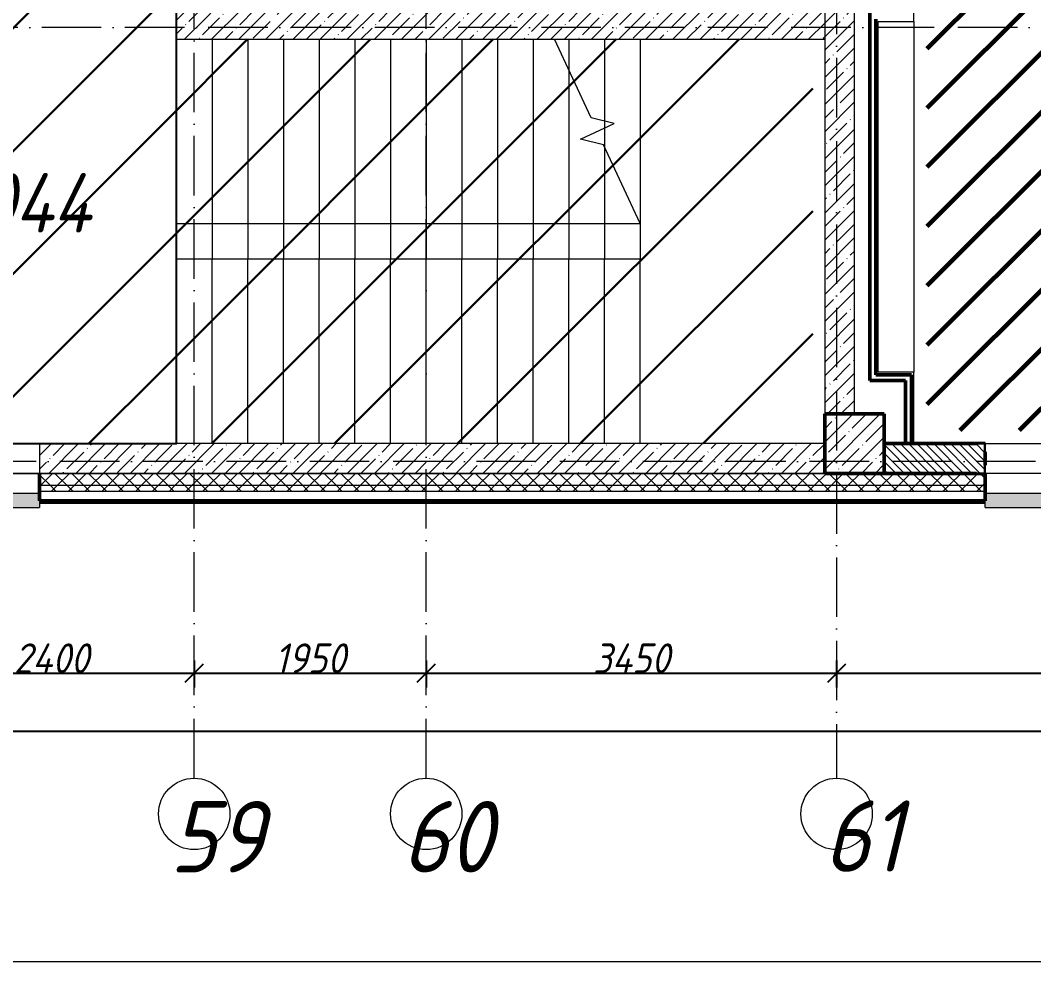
# Model space of a CAD drawing. Header units: millimetres. Extents: x -606178 to 312196, y -19338 to 632709.
# Drawn here: x -182663 to -174144, y 445769 to 453685 of the extents above; entities that cross this region are included whole.
import ezdxf

# ---------------------------------------------------------------- set-up
doc = ezdxf.new("R2010")
doc.units = ezdxf.units.MM
doc.linetypes.add('50_200_ШТРИХ_1Т_ш5_п1_п1_', pattern=[700, 500, -100, 0, -100])
for name, color, linetype, lineweight in [('4) ЛЕстницы', 5, 'Continuous', 30), ('6.4.1) Окр пт с инж. ПТ2.16', 3, 'Continuous', 60), ('A-____-____-DIMS', 7, 'Continuous', 9), ('A-FLOR-____-OTLN', 7, 'Continuous', 9), ('A-GENM-____-MCUT', 7, 'Continuous', 25), ('A-GENM-____-OTLN-1', 7, 'Continuous', 25), ('A-GLAZ-____-OTLN', 7, 'Continuous', 9), ('A-WALL-____-MCUT-1', 7, 'Continuous', 9), ('A-WALL-____-MCUT-2', 7, 'Continuous', 50), ('A-WALL-____-MCUT-3', 7, 'Continuous', 9), ('A-WALL-____-OTLN', 7, 'Continuous', 9), ('A-WALL-____-PATT-1', 7, 'Continuous', 9), ('A-WALL-FNSH-MCUT-1', 7, 'Continuous', 9), ('I-WALL-____-OTLN', 7, 'Continuous', 9), ('S-COLS-____-MCUT', 7, 'Continuous', 50), ('S-COLS-____-OTLN', 7, 'Continuous', 9), ('S-GRID-____-IDEN', 7, 'Continuous', 9), ('S-GRID-____-OTLN-1', 7, '50_200_ШТРИХ_1Т_ш5_п1_п1_', 9), ('S-STRS-____-MBND', 7, 'Continuous', 9), ('S-STRS-____-OTLN-1', 7, 'Continuous', 9), ('Марки помещений', 7, 'Continuous', 9)]:
    doc.layers.add(name, color=color, linetype=linetype, lineweight=lineweight)
doc.layers.add('A-GLAZ-____-OTLN-1', color=7, linetype='Continuous', lineweight=9, true_color=0xc0c0c0)
doc.styles.add('ISOCPEUR_I', font='isocpeui.ttf', dxfattribs={"width": 0.9, "height": 2.5})
doc.styles.add('ISOCPEUR_I_3', font='isocpeui.ttf', dxfattribs={"width": 0.85, "height": 2.2})
doc.styles.add('ISOCPEUR_I_9', font='isocpeui.ttf', dxfattribs={"width": 0.9, "height": 250})
doc.dimstyles.new('ISO-2_5_0_9К_БОЛЬШОЙ_ОСИ', dxfattribs={"dimscale": 304.8, "dimtxt": 248.995294, "dimasz": 0.492126, "dimexe": 0.393701, "dimexo": 0, "dimgap": 0, "dimtad": 1, "dimdec": 0, "dimzin": 0, "dimdsep": 46, "dimtxsty": 'ISOCPEUR_I_9', "dimblk1": 'OBLIQUE', "dimblk2": 'OBLIQUE', "dimsah": 1, "dimcen": 0.09, "dimdle": 0.393701, "dimazin": 0, "dimtfac": 1, "dimtdec": 4, "dimtix": 1, "dimtmove": 0, "dimatfit": 3, "dimfxl": 1, "dimtvp": 1, "dimtolj": 1, "dimtzin": 0, "dimarcsym": 2})
pattern_1 = [(45, (-264901.3, 451794.26), (-114.04925, 114.04925), []), (45, (-264787.25, 451794.26), (-114.04925, 114.04925), [201.612, -40.322, 3.353, -36.97])]
pattern_2 = [(45, (-264901.3, 451794.26), (-70.71068, 70.71068), []), (135, (-264901.3, 451794.26), (-70.71068, -70.71068), [])]
pattern_3 = [(45, (-308161, 388080.6), (-516.3647, 516.3647), [])]

# ---------------------------------------------------------------- blocks, each defined once
blk = doc.blocks.new('BSC_Колонна _Прямоугольная - 500х500-V136-АР1_План отверстий 2 этажа в осях 1-64_А-ГГ')
at = {"layer": 'S-COLS-____-OTLN'}
h = blk.add_hatch(dxfattribs=at)
h.set_pattern_fill('FP_166', color=256, style=0, pattern_type=2)
h.set_pattern_definition([(45, (-89250, 1668.96), (-114.04925, 114.04925), []), (45, (-89135.95, 1668.96), (-114.04925, 114.04925), [201.613, -40.323, 3.353, -36.97])])
h.paths.add_polyline_path([(-250, -250), (250, -250), (250, 250), (-250, 250)], flags=0)
at = {"layer": 'S-COLS-____-MCUT'}
for p, q in [((250, 250), (-250, 250)), ((-250, 250), (-250, -250)), ((250, -250), (250, 250)), ((-250, -250), (250, -250))]:
    blk.add_line(p, q, dxfattribs=at)
blk = doc.blocks.new('Фахверк_СКБ_Уголок - 250_2700-27497298-АР1_План отверстий 2 этажа в осях 1-64_А-ГГ')
at = {"layer": 'A-GENM-____-MCUT'}
for p, q in [((200, 181), (125, 181)), ((125, 181), (125, 106)), ((131, 106), (131, 175)), ((131, 175), (200, 175)), ((200, 175), (200, 181)), ((125, 106), (131, 106)), ((131, -6), (125, -6)), ((125, -6), (125, -81)), ((125, -81), (200, -81)), ((131, -75), (131, -6)), ((200, -75), (131, -75)), ((200, -81), (200, -75))]:
    blk.add_line(p, q, dxfattribs=at)
blk = doc.blocks.new('Отлив_СКБ - Отлив витража_120_НВФ-31885283-АР1_План отверстий 2 этажа в осях 1-64_А-ГГ')
at = {"layer": 'A-GLAZ-____-OTLN-1'}
for points in [[(0, -2), (1000, -2), (1000, 0), (0, 0)], [(0, -120), (1000, -120), (1000, -2), (0, -2), (0, -85.5)]]:
    blk.add_hatch(color=256, dxfattribs=at).paths.add_polyline_path(points, flags=0)
at = {"layer": 'A-GLAZ-____-OTLN'}
for p, q in [((0, 0), (1000, 0)), ((1000, -2), (0, -2)), ((0, -120), (0, -83)), ((1000, -83), (1000, -120)), ((0, -120), (1000, -120))]:
    blk.add_line(p, q, dxfattribs=at)
blk = doc.blocks.new('Отлив_СКБ - Отлив витража_120_НВФ-V194-АР1_План отверстий 2 этажа в осях 1-64_А-ГГ')
at = {"layer": 'A-GLAZ-____-OTLN-1'}
for points in [[(1800, -2), (1800, 0), (0, 0), (0, -2), (1544.5, -2)], [(1544.5, -120), (1800, -120), (1800, -2), (0, -2), (0, -120)]]:
    blk.add_hatch(color=256, dxfattribs=at).paths.add_polyline_path(points, flags=0)
at = {"layer": 'A-GLAZ-____-OTLN'}
for p, q in [((0, 0), (1800, 0)), ((1800, -2), (0, -2)), ((0, -120), (0, -83)), ((1800, -83), (1800, -120)), ((0, -120), (1800, -120))]:
    blk.add_line(p, q, dxfattribs=at)
blk = doc.blocks.new('Ось сетки - Круг_Ø6_00__ISO-2_5_0_9K_-25732049-АР1_План отверстий 1 этажа в осях 1-64_А-ГГ')
at = {"layer": 'S-GRID-____-IDEN'}
blk.add_circle((0, 0), 3, dxfattribs=at)
blk = doc.blocks.new('_Oblique')
at = {"color": 0, "linetype": 'ByBlock', "lineweight": -2}
blk.add_line((-0.5, -0.5), (0.5, 0.5), dxfattribs=at)
blk = doc.blocks.new('*D4652')
at = {"layer": 'A-____-____-DIMS', "color": 0, "lineweight": -2, "transparency": 16777216}
for p, q in [((-183601.3, 448301.8), (-183601.3, 448075.7)), ((-181201.3, 448301.8), (-181201.3, 448075.7)), ((-183721.3, 448195.7), (-181081.3, 448195.7))]:
    blk.add_line(p, q, dxfattribs=at)
at = {"layer": 'Defpoints', "color": 0, "transparency": 16777216}
for p in [(-183601.3, 448301.8), (-181201.3, 448301.8), (-181201.3, 448195.7)]:
    blk.add_point(p, dxfattribs=at)
at = {"layer": 'A-____-____-DIMS', "color": 0, "lineweight": -2, "transparency": 16777216, "xscale": 150, "yscale": 150, "zscale": 150, "rotation": 180}
blk.add_blockref('_Oblique', (-183601.3, 448195.7), dxfattribs=at)
at = {"layer": 'A-____-____-DIMS', "color": 0, "lineweight": -2, "transparency": 16777216, "xscale": 150, "yscale": 150, "zscale": 150}
blk.add_blockref('_Oblique', (-181201.3, 448195.7), dxfattribs=at)
at = {"layer": 'A-____-____-DIMS', "color": 0, "transparency": 16777216, "insert": (-182401.3, 448320.7), "char_height": 250, "width": 781.462, "attachment_point": 5, "style": 'ISOCPEUR_I_9'}
blk.add_mtext('\\A1;2400', dxfattribs=at)
blk = doc.blocks.new('*D4653')
at = {"layer": 'A-____-____-DIMS', "color": 0, "lineweight": -2, "transparency": 16777216}
for p, q in [((-181201.3, 448301.8), (-181201.3, 448075.7)), ((-179251.3, 448301.8), (-179251.3, 448075.7)), ((-181321.3, 448195.7), (-179131.3, 448195.7))]:
    blk.add_line(p, q, dxfattribs=at)
at = {"layer": 'Defpoints', "color": 0, "transparency": 16777216}
for p in [(-181201.3, 448301.8), (-179251.3, 448301.8), (-179251.3, 448195.7)]:
    blk.add_point(p, dxfattribs=at)
at = {"layer": 'A-____-____-DIMS', "color": 0, "lineweight": -2, "transparency": 16777216, "xscale": 150, "yscale": 150, "zscale": 150, "rotation": 180}
blk.add_blockref('_Oblique', (-181201.3, 448195.7), dxfattribs=at)
at = {"layer": 'A-____-____-DIMS', "color": 0, "lineweight": -2, "transparency": 16777216, "xscale": 150, "yscale": 150, "zscale": 150}
blk.add_blockref('_Oblique', (-179251.3, 448195.7), dxfattribs=at)
at = {"layer": 'A-____-____-DIMS', "color": 0, "transparency": 16777216, "insert": (-180226.3, 448320.7), "char_height": 250, "width": 701.018, "attachment_point": 5, "style": 'ISOCPEUR_I_9'}
blk.add_mtext('\\A1;1950', dxfattribs=at)
blk = doc.blocks.new('*D4654')
at = {"layer": 'A-____-____-DIMS', "color": 0, "lineweight": -2, "transparency": 16777216}
for p, q in [((-179251.3, 448301.8), (-179251.3, 448075.7)), ((-175801.3, 448301.8), (-175801.3, 448075.7)), ((-179371.3, 448195.7), (-175681.3, 448195.7))]:
    blk.add_line(p, q, dxfattribs=at)
at = {"layer": 'Defpoints', "color": 0, "transparency": 16777216}
for p in [(-179251.3, 448301.8), (-175801.3, 448301.8), (-175801.3, 448195.7)]:
    blk.add_point(p, dxfattribs=at)
at = {"layer": 'A-____-____-DIMS', "color": 0, "lineweight": -2, "transparency": 16777216, "xscale": 150, "yscale": 150, "zscale": 150, "rotation": 180}
blk.add_blockref('_Oblique', (-179251.3, 448195.7), dxfattribs=at)
at = {"layer": 'A-____-____-DIMS', "color": 0, "lineweight": -2, "transparency": 16777216, "xscale": 150, "yscale": 150, "zscale": 150}
blk.add_blockref('_Oblique', (-175801.3, 448195.7), dxfattribs=at)
at = {"layer": 'A-____-____-DIMS', "color": 0, "transparency": 16777216, "insert": (-177526.3, 448320.7), "char_height": 250, "width": 781.462, "attachment_point": 5, "style": 'ISOCPEUR_I_9'}
blk.add_mtext('\\A1;3450', dxfattribs=at)
blk = doc.blocks.new('*D4655')
at = {"layer": 'A-____-____-DIMS', "color": 0, "lineweight": -2, "transparency": 16777216}
for p, q in [((-175801.3, 448301.8), (-175801.3, 448075.7)), ((-171551.3, 448301.8), (-171551.3, 448075.7)), ((-175921.3, 448195.7), (-171431.3, 448195.7))]:
    blk.add_line(p, q, dxfattribs=at)
at = {"layer": 'Defpoints', "color": 0, "transparency": 16777216}
for p in [(-175801.3, 448301.8), (-171551.3, 448301.8), (-171551.3, 448195.7)]:
    blk.add_point(p, dxfattribs=at)
at = {"layer": 'A-____-____-DIMS', "color": 0, "lineweight": -2, "transparency": 16777216, "xscale": 150, "yscale": 150, "zscale": 150, "rotation": 180}
blk.add_blockref('_Oblique', (-175801.3, 448195.7), dxfattribs=at)
at = {"layer": 'A-____-____-DIMS', "color": 0, "lineweight": -2, "transparency": 16777216, "xscale": 150, "yscale": 150, "zscale": 150}
blk.add_blockref('_Oblique', (-171551.3, 448195.7), dxfattribs=at)
at = {"layer": 'A-____-____-DIMS', "color": 0, "transparency": 16777216, "insert": (-173676.3, 448320.7), "char_height": 250, "width": 781.462, "attachment_point": 5, "style": 'ISOCPEUR_I_9'}
blk.add_mtext('\\A1;4250', dxfattribs=at)
blk = doc.blocks.new('*D4657')
at = {"layer": 'A-____-____-DIMS', "color": 0, "lineweight": -2, "transparency": 16777216}
for p, q in [((-267251.3, 447813.6), (-267251.3, 447587.5)), ((-163751.3, 447813.6), (-163751.3, 447587.5)), ((-267371.3, 447707.5), (-163631.3, 447707.5))]:
    blk.add_line(p, q, dxfattribs=at)
at = {"layer": 'Defpoints', "color": 0, "transparency": 16777216}
for p in [(-267251.3, 447813.6), (-163751.3, 447813.6), (-163751.3, 447707.5)]:
    blk.add_point(p, dxfattribs=at)
at = {"layer": 'A-____-____-DIMS', "color": 0, "lineweight": -2, "transparency": 16777216, "xscale": 150, "yscale": 150, "zscale": 150, "rotation": 180}
blk.add_blockref('_Oblique', (-267251.3, 447707.5), dxfattribs=at)
at = {"layer": 'A-____-____-DIMS', "color": 0, "lineweight": -2, "transparency": 16777216, "xscale": 150, "yscale": 150, "zscale": 150}
blk.add_blockref('_Oblique', (-163751.3, 447707.5), dxfattribs=at)
at = {"layer": 'A-____-____-DIMS', "color": 0, "transparency": 16777216, "insert": (-215501.3, 447832.5), "char_height": 250, "width": 1080.257, "attachment_point": 5, "style": 'ISOCPEUR_I_9'}
blk.add_mtext('\\A1;103500', dxfattribs=at)

msp = doc.modelspace()

# ---------------------------------------------------------------- hatches: boundary and pattern name
at = {"layer": '4) ЛЕстницы'}
h = msp.add_hatch(dxfattribs=at)
h.set_pattern_fill('ANSI31', color=256, scale=230)
h.set_pattern_definition(pattern_3)
h.paths.add_polyline_path([(-183501.3011, 457625.3011), (-181451.3011, 457625.3011), (-181451.3011, 450125.3011), (-183501.3011, 450125.3011)])
h = msp.add_hatch(dxfattribs=at)
h.set_pattern_fill('ANSI31', color=256, scale=230)
h.set_pattern_definition(pattern_3)
h.paths.add_polyline_path([(-181451.3011, 453525.3011), (-176001.3011, 453525.3011), (-176001.3011, 450125.3011), (-181451.3011, 450125.3011)])
at = {"layer": '6.4.1) Окр пт с инж. ПТ2.16'}
h = msp.add_hatch(dxfattribs=at)
h.set_pattern_fill('ANSI31', color=256, scale=111)
h.paths.add_polyline_path([(-171763.3011, 493763.3011), (-172313.3011, 493763.3011), (-172282.8065, 494690.3933), (-175508.8065, 494690.3933), (-175539.3011, 478087.3011), (-174939.3011, 478087.3011), (-174939.3011, 476875.3011), (-171763.3011, 476875.3011)])
h.paths.add_polyline_path([(-171763.3011, 476875.3011), (-174939.3011, 476875.3011), (-174924.1531, 474383.4251), (-175540.0709, 474375.3011), (-175539.3011, 471331.8405), (-175539.3011, 457987.3011), (-175039.3011, 457987.3011), (-175039.3011, 450237.3011), (-172099.3011, 450237.3011), (-172099.3011, 450487.3011), (-171763.3011, 476575.3011)])
at = {"layer": 'A-WALL-____-PATT-1'}
h = msp.add_hatch(dxfattribs=at)
h.set_pattern_fill('FP_25', color=256, style=0, pattern_type=2)
h.set_pattern_definition(pattern_1)
h.paths.add_polyline_path([(-181101.3011, 453525.3011), (-181101.3011, 457875.3011), (-181351.3011, 457875.3011), (-181351.3011, 453525.3011)], flags=0)
h = msp.add_hatch(dxfattribs=at)
h.set_pattern_fill('FP_25', color=256, style=0, pattern_type=2)
h.set_pattern_definition(pattern_1)
h.paths.add_polyline_path([(-175901.3011, 453650.3011), (-175651.3011, 453650.3011), (-175651.3011, 457875.3011), (-175901.3011, 457875.3011), (-175901.3011, 454250.1557)], flags=0)
h = msp.add_hatch(dxfattribs=at)
h.set_pattern_fill('FP_25', color=256, style=0, pattern_type=2)
h.set_pattern_definition(pattern_1)
h.paths.add_polyline_path([(-175901.3011, 453525.3011), (-175901.3011, 453775.3011), (-181101.3011, 453775.3011), (-181101.3011, 453525.3011), (-176541.7763, 453525.3011)], flags=0)
h = msp.add_hatch(dxfattribs=at)
h.set_pattern_fill('FP_25', color=256, style=0, pattern_type=2)
h.set_pattern_definition(pattern_1)
h.paths.add_polyline_path([(-175651.3011, 450375.3011), (-175651.3011, 453650.3011), (-175901.3011, 453650.3011), (-175901.3011, 450375.3011), (-175658.0441, 450375.3011)], flags=0)
h = msp.add_hatch(dxfattribs=at)
h.set_pattern_fill('FP_25', color=256, style=0, pattern_type=2)
h.set_pattern_definition(pattern_1)
h.paths.add_polyline_path([(-175901.3011, 449875.3011), (-175901.3011, 450125.3011), (-182501.3011, 450125.3011), (-182501.3011, 449875.3011), (-176541.7763, 449875.3011)], flags=0)
h = msp.add_hatch(dxfattribs=at)
h.set_pattern_fill('FP_6', color=256, style=0, pattern_type=2)
h.set_pattern_definition([(135, (-264901.3, 451794.26), (-35.35534, -35.35534), [])])
h.paths.add_polyline_path([(-172676.3011, 449875.3011), (-171651.3011, 449875.3011), (-171651.3011, 450125.3011), (-172745.3011, 450125.3011), (-172745.3011, 450056.3011), (-172751.3011, 450056.3011), (-172751.3011, 449944.3011), (-172745.3011, 449944.3011), (-172745.3011, 449875.3011)], flags=0)
h.paths.add_polyline_path([(-174557.3011, 449875.3011), (-174557.3011, 449944.3011), (-174551.3011, 449944.3011), (-174551.3011, 450056.3011), (-174557.3011, 450056.3011), (-174557.3011, 450125.3011), (-175401.3011, 450125.3011), (-175401.3011, 449875.3011), (-174626.3011, 449875.3011)], flags=0)
h = msp.add_hatch(dxfattribs=at)
h.set_pattern_fill('FP_1', color=256, style=0, pattern_type=2)
h.set_pattern_definition(pattern_2)
h.paths.add_polyline_path([(-163651.3011, 449775.3011), (-163651.3011, 449875.3011), (-172676.3011, 449875.3011), (-172676.3011, 449869.3011), (-172751.3011, 449869.3011), (-172751.3011, 449775.3011), (-164151.3011, 449775.3011)], flags=0)
h.paths.add_polyline_path([(-174551.3011, 449775.3011), (-174551.3011, 449869.3011), (-174626.3011, 449869.3011), (-174626.3011, 449875.3011), (-182501.3011, 449875.3011), (-182501.3011, 449775.3011), (-174774.312, 449775.3011)], flags=0)
h.paths.add_polyline_path([(-184001.3011, 449775.3011), (-183501.3011, 449775.3011), (-183501.3011, 449875.3011), (-184626.3011, 449875.3011), (-184626.3011, 449869.3011), (-184701.3011, 449869.3011), (-184701.3011, 449775.3011), (-184626.3011, 449775.3011)], flags=0)
h.paths.add_polyline_path([(-193901.3011, 449775.3011), (-192501.3011, 449775.3011), (-192501.3011, 449875.3011), (-193826.3011, 449875.3011), (-193826.3011, 449869.3011), (-193901.3011, 449869.3011)], flags=0)
h.paths.add_polyline_path([(-196051.3011, 449775.3011), (-195701.3011, 449775.3011), (-195701.3011, 449869.3011), (-195776.3011, 449869.3011), (-195776.3011, 449875.3011), (-196826.3011, 449875.3011), (-196826.3011, 449869.3011), (-196901.3011, 449869.3011), (-196901.3011, 449775.3011), (-196551.3011, 449775.3011)], flags=0)
h.paths.add_polyline_path([(-198701.6042, 449775.3011), (-198701.6042, 449869.3011), (-198776.3011, 449869.3011), (-198776.3011, 449875.3011), (-199826.3011, 449875.3011), (-199826.3011, 449869.3011), (-199901.3011, 449869.3011), (-199901.3011, 449775.3011), (-199518.812, 449775.3011)], flags=0)
h.paths.add_polyline_path([(-201701.3011, 449775.3011), (-201701.3011, 449869.3011), (-201776.3011, 449869.3011), (-201776.3011, 449875.3011), (-202826.3011, 449875.3011), (-202826.3011, 449869.3011), (-202901.3011, 449869.3011), (-202901.3011, 449775.3011), (-202170.0085, 449775.3011)], flags=0)
h.paths.add_polyline_path([(-205551.3011, 449775.3011), (-204701.3011, 449775.3011), (-204701.3011, 449869.3011), (-204776.3011, 449869.3011), (-204776.3011, 449875.3011), (-205826.3011, 449875.3011), (-205826.3011, 449869.3011), (-205901.3011, 449869.3011), (-205901.3115, 449775.3011), (-205704.937, 449775.3011)], flags=0)
h.paths.add_polyline_path([(-211007.3299, 449775.3011), (-210701.3115, 449775.3011), (-210701.3115, 449869.3011), (-210776.3011, 449869.3011), (-210776.3011, 449875.3011), (-211826.3011, 449875.3011), (-211826.3011, 449869.3011), (-211901.3011, 449869.3011), (-211901.3063, 449775.3011), (-211051.3011, 449775.3011)], flags=0)
h.paths.add_polyline_path([(-214901.3011, 449775.3011), (-213701.3063, 449775.3011), (-213701.3063, 449869.3011), (-213776.3011, 449869.3011), (-213776.3011, 449875.3011), (-214826.3011, 449875.3011), (-214826.3011, 449869.3011), (-214901.3011, 449869.3011)], flags=0)
h.paths.add_polyline_path([(-217193.4549, 449775.3011), (-216701.3011, 449775.3011), (-216701.3011, 449869.3011), (-216776.3011, 449869.3011), (-216776.3011, 449875.3011), (-217826.3011, 449875.3011), (-217826.3011, 449869.3011), (-217901.3011, 449869.3011), (-217901.3011, 449775.3011), (-217826.3011, 449775.3011)], flags=0)
h.paths.add_polyline_path([(-219844.6513, 449775.3011), (-219701.3011, 449775.3011), (-219701.3011, 449869.3011), (-219776.3011, 449869.3011), (-219776.3011, 449875.3011), (-220826.3011, 449875.3011), (-220826.3011, 449869.3011), (-220901.3011, 449869.3011), (-220901.3011, 449775.3011), (-220051.3011, 449775.3011)], flags=0)
h.paths.add_polyline_path([(-222701.3011, 449775.3011), (-222701.3011, 449869.3011), (-222776.3011, 449869.3011), (-222776.3011, 449875.3011), (-223826.3011, 449875.3011), (-223826.3011, 449869.3011), (-223901.3011, 449869.3011), (-223901.3011, 449775.3011), (-222776.3011, 449775.3011)], flags=0)
h.paths.add_polyline_path([(-225701.3011, 449775.3011), (-225701.3011, 449869.3011), (-225776.3011, 449869.944), (-225776.3011, 449875.3011), (-227101.3011, 449875.3011), (-227101.3011, 449775.3011), (-225707.3011, 449775.3011)], flags=0)
h.paths.add_polyline_path([(-230101.3011, 449775.3011), (-228901.3011, 449775.3011), (-228901.3011, 449869.3011), (-228976.3011, 449869.3011), (-228976.3011, 449875.3011), (-230101.3011, 449875.3011)], flags=0)
h.paths.add_polyline_path([(-231907.3011, 449775.3011), (-231901.3011, 449775.3011), (-231901.3011, 449869.3011), (-231976.3011, 449869.3011), (-231976.3011, 449875.3011), (-233026.3011, 449875.3011), (-233026.3011, 449869.3011), (-233101.3011, 449869.3011), (-233100.6335, 449775.3011), (-231976.3011, 449775.3011)], flags=0)
h.paths.add_polyline_path([(-234976.3011, 449775.3011), (-234901.3011, 449775.3011), (-234901.3011, 449869.3011), (-234976.3011, 449869.3011), (-234976.3011, 449875.3011), (-236101.3011, 449875.3011), (-236101.3011, 449775.3011), (-235601.3011, 449775.3011)], flags=0)
h.paths.add_polyline_path([(-238601.3011, 449775.3011), (-237901.3011, 449775.3011), (-237901.3011, 449869.3011), (-237976.3011, 449869.3011), (-237976.3011, 449875.3011), (-239101.3011, 449875.3011), (-239101.3011, 449775.3011)], flags=0)
h.paths.add_polyline_path([(-240901.3011, 449775.3011), (-240901.3011, 449869.3011), (-240976.3011, 449869.3011), (-240976.3011, 449875.3011), (-242026.3011, 449875.3011), (-242026.3011, 449869.3011), (-242101.3011, 449869.3011), (-242101.3011, 449775.3011), (-241937.9549, 449775.3011)], flags=0)
h.paths.add_polyline_path([(-243976.3011, 449775.3011), (-243901.3011, 449775.3011), (-243901.3011, 449869.3011), (-243976.3011, 449869.3011), (-243976.3011, 449875.3011), (-245101.3011, 449875.3011), (-245101.3011, 449775.3011), (-244589.1514, 449775.3011)], flags=0)
h.paths.add_polyline_path([(-248101.3011, 449775.3011), (-246901.3011, 449775.3011), (-246901.3011, 449869.3011), (-246976.3011, 449869.3011), (-246976.3011, 449875.3011), (-248101.3011, 449875.3011)], flags=0)
h.paths.add_polyline_path([(-249901.3011, 449775.3011), (-249901.3011, 449869.3011), (-249976.3011, 449869.3011), (-249976.3011, 449875.3011), (-251026.3011, 449875.3011), (-251026.3011, 449869.3011), (-251101.3011, 449869.3011), (-251101.3011, 449775.3011), (-250001.3011, 449775.3011)], flags=0)
h.paths.add_polyline_path([(-252101.3011, 449775.3011), (-252101.3011, 449869.3011), (-252176.3011, 449869.3011), (-252176.3011, 449875.3011), (-257426.3011, 449875.3011), (-257426.3011, 449869.3011), (-257501.3011, 449869.3011), (-257501.3011, 449775.3011), (-252542.7406, 449775.3011)], flags=0)
h.paths.add_polyline_path([(-259601.3011, 449775.3011), (-258501.3011, 449775.3011), (-258501.3011, 449869.3011), (-258576.3011, 449869.3011), (-258576.3011, 449875.3011), (-267351.3011, 449875.3011), (-267351.3011, 449775.3011), (-259612.5978, 449775.3011)], flags=0)
h = msp.add_hatch(dxfattribs=at)
h.set_pattern_fill('FP_1', color=256, style=0, pattern_type=2)
h.set_pattern_definition(pattern_2)
h.paths.add_polyline_path([(-163651.3011, 449725.3011), (-163551.3011, 449725.3011), (-163551.3011, 449775.3011), (-172751.3011, 449775.3011), (-172751.3011, 449725.3011), (-164169.5263, 449725.3011)], flags=0)
h.paths.add_polyline_path([(-175658.0441, 449725.3011), (-174551.3011, 449725.3011), (-174551.3011, 449775.3011), (-182501.3011, 449775.3011), (-182501.3011, 449725.3011), (-176541.7763, 449725.3011)], flags=0)
h.paths.add_polyline_path([(-184701.3011, 449725.3011), (-183501.3011, 449725.3011), (-183501.3011, 449775.3011), (-184701.3011, 449775.3011)], flags=0)
h.paths.add_polyline_path([(-192501.3011, 449725.3011), (-192501.3011, 449775.3011), (-193901.3011, 449775.3011), (-193901.3011, 449725.3011), (-193332.687, 449725.3011)], flags=0)
h.paths.add_polyline_path([(-195701.3011, 449725.3011), (-195701.3011, 449775.3011), (-196901.3011, 449775.3011), (-196901.3011, 449725.3011), (-195983.8834, 449725.3011)], flags=0)
h.paths.add_polyline_path([(-199518.812, 449725.3011), (-198701.6042, 449725.3011), (-198701.6042, 449775.3011), (-199901.3011, 449775.3011), (-199901.3011, 449725.3011)], flags=0)
h.paths.add_polyline_path([(-201701.3011, 449725.3011), (-201701.3011, 449775.3011), (-202901.3011, 449775.3011), (-202901.3011, 449725.3011), (-202170.0085, 449725.3011)], flags=0)
h.paths.add_polyline_path([(-204821.2049, 449725.3011), (-204701.3011, 449725.3011), (-204701.3011, 449775.3011), (-205901.3115, 449775.3011), (-205901.3115, 449725.3011), (-205704.937, 449725.3011)], flags=0)
h.paths.add_polyline_path([(-210701.3115, 449725.3011), (-210701.3115, 449775.3011), (-211901.3063, 449775.3011), (-211901.3063, 449725.3011), (-211007.3299, 449725.3011)], flags=0)
h.paths.add_polyline_path([(-213701.3063, 449725.3011), (-213701.3063, 449775.3011), (-214901.3011, 449775.3011), (-214901.3011, 449725.3011), (-214542.2585, 449725.3011)], flags=0)
h.paths.add_polyline_path([(-217901.3011, 449725.3011), (-216701.3011, 449725.3011), (-216701.3011, 449775.3011), (-217901.3011, 449775.3011)], flags=0)
h.paths.add_polyline_path([(-219844.6513, 449725.3011), (-219701.3011, 449725.3011), (-219701.3011, 449775.3011), (-220901.3011, 449775.3011), (-220901.3011, 449725.3011), (-220728.3835, 449725.3011)], flags=0)
h.paths.add_polyline_path([(-222701.3011, 449725.3011), (-222701.3011, 449775.3011), (-223901.3011, 449775.3011), (-223901.3011, 449725.3011), (-223379.5799, 449725.3011)], flags=0)
h.paths.add_polyline_path([(-226030.7763, 449725.3011), (-225701.3011, 449725.3011), (-225701.3011, 449775.3011), (-227101.3011, 449775.3011), (-227101.3011, 449725.3011), (-226914.5085, 449725.3011)], flags=0)
h.paths.add_polyline_path([(-228901.3011, 449725.3011), (-228901.3011, 449775.3011), (-230101.3011, 449775.3011), (-230101.3011, 449725.3011), (-229565.7049, 449725.3011)], flags=0)
h.paths.add_polyline_path([(-231901.3011, 449725.3011), (-231901.3011, 449775.3011), (-233101.3011, 449775.3011), (-233100.6335, 449725.3011)], flags=0)
h.paths.add_polyline_path([(-234901.3011, 449725.3011), (-234901.3011, 449775.3011), (-236101.3011, 449775.3011), (-236101.3011, 449725.3011)], flags=0)
h.paths.add_polyline_path([(-239101.3011, 449725.3011), (-237901.3011, 449725.3011), (-237901.3011, 449775.3011), (-239101.3011, 449775.3011)], flags=0)
h.paths.add_polyline_path([(-240901.3011, 449725.3011), (-240901.3011, 449775.3011), (-242101.3011, 449775.3011), (-242101.3011, 449725.3011), (-241937.9549, 449725.3011)], flags=0)
h.paths.add_polyline_path([(-243901.3011, 449725.3011), (-243901.3011, 449775.3011), (-245101.3011, 449775.3011), (-245101.3011, 449725.3011), (-244589.1514, 449725.3011)], flags=0)
h.paths.add_polyline_path([(-246901.3011, 449725.3011), (-246901.3011, 449775.3011), (-248101.3011, 449775.3011), (-248101.3011, 449725.3011), (-247240.3478, 449725.3011)], flags=0)
h.paths.add_polyline_path([(-249901.3011, 449725.3011), (-249901.3011, 449775.3011), (-251101.3011, 449775.3011), (-251101.3011, 449725.3011), (-250775.2764, 449725.3011)], flags=0)
h.paths.add_polyline_path([(-252101.3011, 449725.3011), (-252101.3011, 449775.3011), (-257501.3011, 449775.3011), (-257501.3011, 449725.3011), (-252542.7406, 449725.3011)], flags=0)
h.paths.add_polyline_path([(-258501.3011, 449725.3011), (-258501.3011, 449775.3011), (-267451.3011, 449775.3011), (-267451.3011, 449725.3011), (-259612.5978, 449725.3011)], flags=0)
h = msp.add_hatch(dxfattribs=at)
h.set_pattern_fill('FP_3', color=256, style=0, pattern_type=2)
h.set_pattern_definition([(45, (-264901.3, 451794.26), (-85.53659, 85.53659), []), (45, (-264844.28, 451794.26), (-85.53659, 85.53659), [])])
h.paths.add_polyline_path([(-163421.3011, 449625.3011), (-163421.3011, 449645.3011), (-172751.3011, 449645.3011), (-172751.3011, 449625.3011), (-164169.5263, 449625.3011)], flags=0)
h.paths.add_polyline_path([(-174551.3011, 449625.3011), (-174551.3011, 449645.3011), (-182501.3011, 449645.3011), (-182501.3011, 449625.3011), (-174774.312, 449625.3011)], flags=0)
h.paths.add_polyline_path([(-184701.3011, 449625.3011), (-183501.3011, 449625.3011), (-183501.3011, 449645.3011), (-184701.3011, 449645.3011)], flags=0)
h.paths.add_polyline_path([(-192501.3011, 449625.3011), (-192501.3011, 449645.3011), (-193016.3011, 449645.3011), (-193016.3011, 449625.3011)], flags=0)

# ---------------------------------------------------------------- linework, layer by layer
at = {"color": 1, "lineweight": 0}
msp.add_lwpolyline([(-272464.0879, 544596.983), (-159228.0879, 544596.983), (-159228.0879, 445768.983), (-272464.0879, 445768.983)], close=True, dxfattribs=at)
msp.add_lwpolyline([(-181351.3011, 457625.3011), (-183501.3011, 457625.3011), (-183501.3011, 450125.3011), (-181351.3011, 450125.3011)], close=True)
at = {"layer": 'A-FLOR-____-OTLN'}
msp.add_line((-181351.3011, 450125.3011), (-181351.3011, 451975.3011), dxfattribs=at)
at = {"layer": 'A-WALL-____-MCUT-1'}
for p, q in [((-175651.3011, 450375.3011), (-175651.3011, 457875.3011)), ((-181351.3011, 457625.3011), (-181351.3011, 453525.3011)), ((-175901.3011, 454285.3011), (-175901.3011, 450375.3011)), ((-181351.3011, 453525.3011), (-175901.3011, 453525.3011)), ((-175901.3011, 450125.3011), (-182501.3011, 450125.3011)), ((-182501.3011, 450125.3011), (-182501.3011, 449875.3011)), ((-175901.3011, 449875.3011), (-182501.3011, 449875.3011)), ((-182501.3011, 449875.3011), (-175901.3011, 449875.3011))]:
    msp.add_line(p, q, dxfattribs=at)
at = {"layer": 'A-WALL-____-MCUT-2'}
for p, q in [((-175521.3011, 453745.3011), (-175521.3011, 450655.3011)), ((-175471.3011, 450705.3011), (-175471.3011, 453695.3011)), ((-175171.3011, 450705.3011), (-175471.3011, 450705.3011)), ((-175171.3011, 450125.3011), (-175171.3011, 450705.3011)), ((-175521.3011, 450655.3011), (-175221.3011, 450655.3011)), ((-175221.3011, 450655.3011), (-175221.3011, 450125.3011)), ((-174626.3011, 450125.3011), (-175401.3011, 450125.3011)), ((-175221.3011, 450125.3011), (-175171.3011, 450125.3011)), ((-174551.3011, 449944.3011), (-174551.3011, 450056.3011)), ((-182501.3011, 449875.3011), (-182501.3011, 449645.3011)), ((-175401.3011, 449875.3011), (-174626.3011, 449875.3011)), ((-174551.3011, 449645.3011), (-174551.3011, 449869.3011)), ((-182501.3011, 449645.3011), (-174551.3011, 449645.3011))]:
    msp.add_line(p, q, dxfattribs=at)
at = {"layer": 'A-WALL-____-MCUT-3'}
for p, q in [((-182501.3011, 449775.3011), (-174551.3011, 449775.3011)), ((-182501.3011, 449725.3011), (-174551.3011, 449725.3011))]:
    msp.add_line(p, q, dxfattribs=at)
at = {"layer": 'A-WALL-____-OTLN'}
for p, q in [((-183501.3011, 450125.3011), (-182501.3011, 450125.3011)), ((-174551.3011, 450125.3011), (-172751.3011, 450125.3011)), ((-183501.3011, 449875.3011), (-182501.3011, 449875.3011)), ((-182501.3011, 449875.3011), (-183501.3011, 449875.3011)), ((-172751.3011, 449875.3011), (-174551.3011, 449875.3011))]:
    msp.add_line(p, q, dxfattribs=at)
at = {"layer": 'A-WALL-FNSH-MCUT-1'}
for p, q in [((-175151.3011, 453675.3011), (-175151.3011, 454275.3011)), ((-175451.3011, 453675.3011), (-175151.3011, 453675.3011)), ((-175451.3011, 450725.3011), (-175451.3011, 453675.3011)), ((-175151.3011, 450725.3011), (-175451.3011, 450725.3011)), ((-175151.3011, 450125.3011), (-175151.3011, 450725.3011)), ((-175171.3011, 450125.3011), (-175151.3011, 450125.3011)), ((-174551.3011, 449645.3011), (-182501.3011, 449645.3011)), ((-182501.3011, 449645.3011), (-182501.3011, 449625.3011)), ((-174551.3011, 449625.3011), (-174551.3011, 449645.3011)), ((-182501.3011, 449625.3011), (-174551.3011, 449625.3011))]:
    msp.add_line(p, q, dxfattribs=at)
at = {"layer": 'I-WALL-____-OTLN'}
for p, q in [((-175151.8011, 453675.3011), (-175151.8011, 450725.3011)), ((-175151.3011, 453675.3011), (-175151.3011, 450725.3011))]:
    msp.add_line(p, q, dxfattribs=at)
at = {"layer": 'S-GRID-____-OTLN-1'}
for p, q in [((-175801.3011, 501675.2188), (-175801.3011, 447311.6528)), ((-181201.3011, 447311.6528), (-181201.3011, 458329.2751)), ((-179251.3011, 447311.6528), (-179251.3011, 458329.2751)), ((-160980.2414, 453625.3011), (-269570.0713, 453625.3011)), ((-160826.8945, 449975.3011), (-269570.0713, 449975.3011)), ((-160826.8945, 449975.3011), (-269570.0713, 449975.3011))]:
    msp.add_line(p, q, dxfattribs=at)
at = {"layer": 'S-STRS-____-MBND'}
for p, q in [((-177865.5168, 452863.5896), (-178174.0779, 453525.3011)), ((-177954.3001, 452684.267), (-177671.0789, 452816.3352)), ((-177671.0789, 452816.3352), (-177865.5168, 452863.5896)), ((-177759.8622, 452637.0127), (-177954.3001, 452684.267)), ((-177451.3011, 451975.3011), (-177759.8622, 452637.0127))]:
    msp.add_line(p, q, dxfattribs=at)
at = {"layer": 'S-STRS-____-OTLN-1'}
for p, q in [((-181351.3011, 453525.3011), (-181351.3011, 451975.3011)), ((-181351.3011, 453525.3011), (-181351.3011, 451975.3011)), ((-181051.3011, 453525.3011), (-181051.3011, 451975.3011)), ((-181051.3011, 453525.3011), (-181051.3011, 451975.3011)), ((-180751.3011, 453525.3011), (-180751.3011, 451975.3011)), ((-180751.3011, 453525.3011), (-180751.3011, 451975.3011)), ((-180451.3011, 453525.3011), (-180451.3011, 451975.3011)), ((-180451.3011, 453525.3011), (-180451.3011, 451975.3011)), ((-180151.3011, 453525.3011), (-180151.3011, 451975.3011)), ((-180151.3011, 453525.3011), (-180151.3011, 451975.3011)), ((-179851.3011, 453525.3011), (-179851.3011, 451975.3011)), ((-179851.3011, 453525.3011), (-179851.3011, 451975.3011)), ((-179551.3011, 453525.3011), (-179551.3011, 451975.3011)), ((-179551.3011, 453525.3011), (-179551.3011, 451975.3011)), ((-179251.3011, 453525.3011), (-179251.3011, 451975.3011)), ((-179251.3011, 453525.3011), (-179251.3011, 451975.3011)), ((-178951.3011, 453525.3011), (-178951.3011, 451975.3011)), ((-178951.3011, 453525.3011), (-178951.3011, 451975.3011)), ((-178651.3011, 453525.3011), (-178651.3011, 451975.3011)), ((-178651.3011, 453525.3011), (-178651.3011, 451975.3011)), ((-178351.3011, 453525.3011), (-178351.3011, 451975.3011)), ((-178351.3011, 453525.3011), (-178351.3011, 451975.3011)), ((-178051.3011, 453525.3011), (-178051.3011, 453262.0053)), ((-178051.3011, 453525.3011), (-178051.3011, 453262.0053)), ((-177751.3011, 453525.3011), (-177751.3011, 452835.8317)), ((-177751.3011, 453525.3011), (-177751.3011, 452835.8317)), ((-177451.3011, 453525.3011), (-177451.3011, 451675.3011)), ((-177451.3011, 453525.3011), (-177451.3011, 451675.3011)), ((-178051.3011, 453262.0053), (-178051.3011, 451975.3011)), ((-178051.3011, 453262.0053), (-178051.3011, 451975.3011)), ((-177751.3011, 452835.8317), (-177751.3011, 452778.927)), ((-177751.3011, 452835.8317), (-177751.3011, 452778.927)), ((-177751.3011, 452778.927), (-177751.3011, 452618.6532)), ((-177751.3011, 452778.927), (-177751.3011, 452618.6532)), ((-177751.3011, 452618.6532), (-177751.3011, 451975.3011)), ((-177751.3011, 452618.6532), (-177751.3011, 451975.3011)), ((-181351.3011, 451975.3011), (-181051.3011, 451975.3011)), ((-181051.3011, 451975.3011), (-181051.3011, 451675.3011)), ((-181051.3011, 451975.3011), (-181051.3011, 451675.3011)), ((-181051.3011, 451975.3011), (-180751.3011, 451975.3011)), ((-180751.3011, 451975.3011), (-180751.3011, 451675.3011)), ((-180751.3011, 451975.3011), (-180751.3011, 451675.3011)), ((-180751.3011, 451975.3011), (-180451.3011, 451975.3011)), ((-180451.3011, 451975.3011), (-180451.3011, 451675.3011)), ((-180451.3011, 451975.3011), (-180451.3011, 451675.3011)), ((-180451.3011, 451975.3011), (-180151.3011, 451975.3011)), ((-180151.3011, 451975.3011), (-180151.3011, 451675.3011)), ((-180151.3011, 451975.3011), (-180151.3011, 451675.3011)), ((-180151.3011, 451975.3011), (-179851.3011, 451975.3011)), ((-179851.3011, 451975.3011), (-179851.3011, 451675.3011)), ((-179851.3011, 451975.3011), (-179851.3011, 451675.3011)), ((-179851.3011, 451975.3011), (-179551.3011, 451975.3011)), ((-179551.3011, 451975.3011), (-179551.3011, 451675.3011)), ((-179551.3011, 451975.3011), (-179551.3011, 451675.3011)), ((-179551.3011, 451975.3011), (-179251.3011, 451975.3011)), ((-179251.3011, 451975.3011), (-179251.3011, 451675.3011)), ((-179251.3011, 451975.3011), (-179251.3011, 451675.3011)), ((-179251.3011, 451975.3011), (-178951.3011, 451975.3011)), ((-178951.3011, 451975.3011), (-178951.3011, 451675.3011)), ((-178951.3011, 451975.3011), (-178951.3011, 451675.3011)), ((-178951.3011, 451975.3011), (-178651.3011, 451975.3011)), ((-178651.3011, 451975.3011), (-178651.3011, 451675.3011)), ((-178651.3011, 451975.3011), (-178651.3011, 451675.3011)), ((-178651.3011, 451975.3011), (-178351.3011, 451975.3011)), ((-178351.3011, 451975.3011), (-178351.3011, 451675.3011)), ((-178351.3011, 451975.3011), (-178351.3011, 451675.3011)), ((-178351.3011, 451975.3011), (-178051.3011, 451975.3011)), ((-178051.3011, 451975.3011), (-178051.3011, 451675.3011)), ((-178051.3011, 451975.3011), (-178051.3011, 451675.3011)), ((-178051.3011, 451975.3011), (-177751.3011, 451975.3011)), ((-177751.3011, 451975.3011), (-177751.3011, 451675.3011)), ((-177751.3011, 451975.3011), (-177751.3011, 451675.3011)), ((-177751.3011, 451975.3011), (-177451.3011, 451975.3011)), ((-181351.3011, 450125.3011), (-181351.3011, 451675.3011)), ((-181051.3011, 451675.3011), (-181351.3011, 451675.3011)), ((-180751.3011, 451675.3011), (-181051.3011, 451675.3011)), ((-181051.3011, 450125.3011), (-181051.3011, 451675.3011)), ((-181051.3011, 450125.3011), (-181051.3011, 451675.3011)), ((-180451.3011, 451675.3011), (-180751.3011, 451675.3011)), ((-180751.3011, 450125.3011), (-180751.3011, 451675.3011)), ((-180751.3011, 450125.3011), (-180751.3011, 451675.3011)), ((-180151.3011, 451675.3011), (-180451.3011, 451675.3011)), ((-180451.3011, 450125.3011), (-180451.3011, 451675.3011)), ((-180451.3011, 450125.3011), (-180451.3011, 451675.3011)), ((-179851.3011, 451675.3011), (-180151.3011, 451675.3011)), ((-180151.3011, 450125.3011), (-180151.3011, 451675.3011)), ((-180151.3011, 450125.3011), (-180151.3011, 451675.3011)), ((-179551.3011, 451675.3011), (-179851.3011, 451675.3011)), ((-179851.3011, 450125.3011), (-179851.3011, 451675.3011)), ((-179851.3011, 450125.3011), (-179851.3011, 451675.3011)), ((-179251.3011, 451675.3011), (-179551.3011, 451675.3011)), ((-179551.3011, 450125.3011), (-179551.3011, 451675.3011)), ((-179551.3011, 450125.3011), (-179551.3011, 451675.3011)), ((-178951.3011, 451675.3011), (-179251.3011, 451675.3011)), ((-179251.3011, 450125.3011), (-179251.3011, 451675.3011)), ((-179251.3011, 450125.3011), (-179251.3011, 451675.3011)), ((-178651.3011, 451675.3011), (-178951.3011, 451675.3011)), ((-178951.3011, 450125.3011), (-178951.3011, 451675.3011)), ((-178951.3011, 450125.3011), (-178951.3011, 451675.3011)), ((-178351.3011, 451675.3011), (-178651.3011, 451675.3011)), ((-178651.3011, 450125.3011), (-178651.3011, 451675.3011)), ((-178651.3011, 450125.3011), (-178651.3011, 451675.3011)), ((-178051.3011, 451675.3011), (-178351.3011, 451675.3011)), ((-178351.3011, 450125.3011), (-178351.3011, 451675.3011)), ((-178351.3011, 450125.3011), (-178351.3011, 451675.3011)), ((-177751.3011, 451675.3011), (-178051.3011, 451675.3011)), ((-178051.3011, 450125.3011), (-178051.3011, 451675.3011)), ((-178051.3011, 450125.3011), (-178051.3011, 451675.3011)), ((-177451.3011, 451675.3011), (-177751.3011, 451675.3011)), ((-177751.3011, 450125.3011), (-177751.3011, 451675.3011)), ((-177751.3011, 450125.3011), (-177751.3011, 451675.3011)), ((-177451.3011, 450125.3011), (-177451.3011, 451675.3011)), ((-177451.3011, 450125.3011), (-177451.3011, 451675.3011))]:
    msp.add_line(p, q, dxfattribs=at)

# ---------------------------------------------------------------- block references
at = {"layer": 'A-GENM-____-OTLN-1', "rotation": 180}
msp.add_blockref('Фахверк_СКБ_Уголок - 250_2700-27497298-АР1_План отверстий 2 этажа в осях 1-64_А-ГГ', (-174426.3011, 450050.3011), dxfattribs=at)
at = {"layer": 'A-GLAZ-____-OTLN'}
for name, p in [('Отлив_СКБ - Отлив витража_120_НВФ-31885283-АР1_План отверстий 2 этажа в осях 1-64_А-ГГ', (-183501.3011, 449708.3011)), ('Отлив_СКБ - Отлив витража_120_НВФ-V194-АР1_План отверстий 2 этажа в осях 1-64_А-ГГ', (-174551.3011, 449708.3011))]:
    msp.add_blockref(name, p, dxfattribs=at)
at = {"layer": 'S-COLS-____-OTLN'}
msp.add_blockref('BSC_Колонна _Прямоугольная - 500х500-V136-АР1_План отверстий 2 этажа в осях 1-64_А-ГГ', (-175651.3011, 450125.3011), dxfattribs=at)
at = {"layer": 'S-GRID-____-IDEN', "xscale": 99.99999999999993, "yscale": 99.99999999999993, "zscale": 99.99999999999993}
for p in [(-181201.3011, 447011.6528), (-179251.3011, 447011.6528)]:
    msp.add_blockref('Ось сетки - Круг_Ø6_00__ISO-2_5_0_9K_-25732049-АР1_План отверстий 1 этажа в осях 1-64_А-ГГ', p, dxfattribs=at)
at = {"layer": 'S-GRID-____-IDEN', "xscale": 99.99999999999993, "yscale": 99.99999999999993, "zscale": 99.99999999999993, "rotation": 180}
msp.add_blockref('Ось сетки - Круг_Ø6_00__ISO-2_5_0_9K_-25732049-АР1_План отверстий 1 этажа в осях 1-64_А-ГГ', (-175801.3011, 447011.6528), dxfattribs=at)

# ---------------------------------------------------------------- texts
at = {"layer": 'S-GRID-____-IDEN', "char_height": 600, "attachment_point": 1, "style": 'ISOCPEUR_I'}
for s, insert, width in [('59', (-181406.2294, 447120.4275), 404.0505), ('60', (-179456.2294, 447120.4275), 404.0505), ('61', (-175911.8228, 447125.5865), 346.329)]:
    msp.add_mtext(s, dxfattribs=dict(at, insert=insert, width=width))
at = {"layer": 'Марки помещений', "insert": (-183415.5959, 452399.9802), "char_height": 500, "width": 849.78875, "attachment_point": 1, "style": 'ISOCPEUR_I_3'}
msp.add_mtext('2.044', dxfattribs=at)

# ---------------------------------------------------------------- dimensions: what is measured, and where the dimension line sits
at = {"layer": 'A-____-____-DIMS'}
for base, p1, p2, override, picture, middle in [((-181201.3011, 448195.7362), (-183601.3011, 448301.8022), (-181201.3011, 448301.8022), {"dimpost": '<>', "dimfxl": 2400}, '*D4652', (-182401.3011, 448320.7362)), ((-179251.3011, 448195.7362), (-181201.3011, 448301.8022), (-179251.3011, 448301.8022), {"dimpost": '<>', "dimfxl": 1950}, '*D4653', (-180226.3011, 448320.7362)), ((-175801.3011, 448195.7362), (-179251.3011, 448301.8022), (-175801.3011, 448301.8022), {"dimpost": '<>', "dimfxl": 3450}, '*D4654', (-177526.3011, 448320.7362)), ((-171551.3011, 448195.7362), (-175801.3011, 448301.8022), (-171551.3011, 448301.8022), {"dimpost": '<>', "dimfxl": 4250}, '*D4655', (-173676.3011, 448320.7362)), ((-163751.3011, 447707.5291), (-267251.3011, 447813.5951), (-163751.3011, 447813.5951), {"dimpost": '<>', "dimfxl": 103500}, '*D4657', (-215501.3011, 447832.5291))]:
    dim = msp.add_linear_dim(base=base, p1=p1, p2=p2, dimstyle='ISO-2_5_0_9К_БОЛЬШОЙ_ОСИ', override=override, dxfattribs=at)
    dim.commit()
    dim.dimension.update_dxf_attribs({"geometry": picture, "text_midpoint": middle})

doc.saveas('drawing.dxf')
